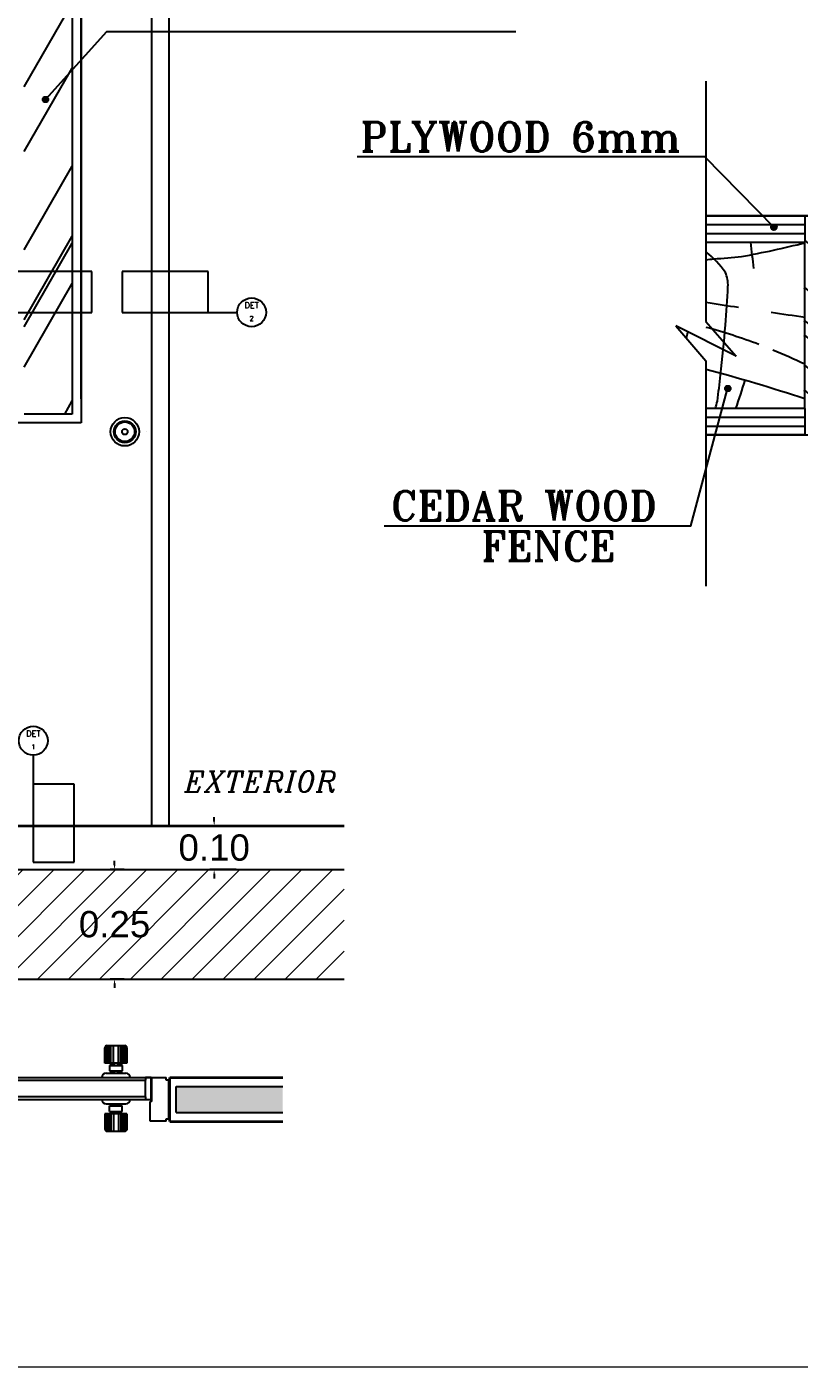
# Model space of a CAD drawing. Header units: inches. Extents: x -580639 to 179052, y 0 to 152898.
# Drawn here: x 131989 to 139926, y 129064 to 142840 of the extents above; entities that cross this region are included whole.
import ezdxf
from ezdxf.enums import TextEntityAlignment as Align

# ---------------------------------------------------------------- set-up
doc = ezdxf.new("R2010")
doc.units = ezdxf.units.IN
doc.header["$LTSCALE"] = 500
doc.header["$MEASUREMENT"] = 0
for name, pattern in [('ACAD_ISO03W100', [30, 12, -18]), ('DASHED2', [0.375, 0.25, -0.125]), ('HIDDEN2', [0.1875, 0.125, -0.0625])]:
    doc.linetypes.add(name, pattern=pattern)
for name, color, linetype in [('01', 1, 'Continuous'), ('02', 5, 'Continuous'), ('03', 3, 'Continuous'), ('2', 2, 'Continuous'), ('A-DETL-IDEN', 91, 'Continuous'), ('A-DETL-IDEN-RCTG', 53, 'DASHED2'), ('ACHURADOS', 8, 'Continuous'), ('BHATCH', 22, 'Continuous'), ('DIMEN1', 6, 'Continuous'), ('MUROS', 5, 'Continuous'), ('MUROS-09', 3, 'Continuous'), ('OPEN', 4, 'Continuous'), ('PROYECCIONES', 1, 'HIDDEN2'), ('texturas', 8, 'Continuous')]:
    doc.layers.add(name, color=color, linetype=linetype)
for name, color, linetype, lineweight in [('A-wall', 52, 'Continuous', 35), ('DIM', 8, 'Continuous', 18), ('HATCH', 11, 'Continuous', 9)]:
    doc.layers.add(name, color=color, linetype=linetype, lineweight=lineweight)
doc.styles.add('ITALICC', font='ITALICC.shx', dxfattribs={"oblique": 12.5, "height": 0.2})
doc.styles.add('LEROY140', font='SIMPLEX.SHX', dxfattribs={"height": 3.5})
doc.styles.add('Leroy80', font='simplex.shx', dxfattribs={"height": 200})
doc.styles.add('ROMANT', font='romant.shx')
doc.styles.get("Standard").update_dxf_attribs({"font": 'arial.ttf'})
doc.dimstyles.get("Standard").update_dxf_attribs({"dimtxt": 0.18, "dimasz": 0.18, "dimexe": 0.18, "dimexo": 0.0625, "dimgap": 0.09, "dimtad": 0, "dimtih": 1, "dimtoh": 1, "dimdec": 4, "dimzin": 0, "dimdsep": 46, "dimtxsty": 'Standard', "dimcen": 0.09, "dimadec": 0, "dimazin": 0, "dimtfac": 1, "dimtdec": 4, "dimtofl": 0, "dimtmove": 0, "dimatfit": 3, "dimfxl": 1, "dimtolj": 1, "dimtzin": 0, "dimarcsym": 0})

# ---------------------------------------------------------------- blocks, each defined once
blk = doc.blocks.new('*D1638')
at = {"layer": 'Defpoints', "color": 0, "linetype": 'ACAD_ISO03W100', "ltscale": 15, "transparency": 16777216}
for p in [(1333.90716, 275.8823), (1333.90716, 275.7823), (1333.91411, 275.7823)]:
    blk.add_point(p, dxfattribs=at)
at = {"layer": 'DIMEN1', "color": 0, "linetype": 'Continuous', "lineweight": -2, "ltscale": 15, "transparency": 16777216}
for p, q in [((1333.91411, 275.8853), (1333.91411, 275.8883)), ((1333.90816, 275.8823), (1333.91611, 275.8823)), ((1333.90816, 275.7823), (1333.91611, 275.7823)), ((1333.91411, 275.7793), (1333.91411, 275.7763))]:
    blk.add_line(p, q, dxfattribs=at)
at = {"layer": 'DIMEN1', "color": 0, "linetype": 'ACAD_ISO03W100', "ltscale": 15, "transparency": 16777216}
for points in [[(1333.91361, 275.8853), (1333.91461, 275.8853), (1333.91411, 275.8823)], [(1333.91361, 275.7793), (1333.91461, 275.7793), (1333.91411, 275.7823)]]:
    blk.add_solid(points, dxfattribs=at)
at = {"layer": 'DIMEN1', "color": 0, "linetype": 'ACAD_ISO03W100', "ltscale": 15, "transparency": 16777216, "insert": (1333.91411, 275.8323), "char_height": 0.006, "attachment_point": 5}
blk.add_mtext('\\A1;0.10', dxfattribs=at)
blk = doc.blocks.new('*D1633')
at = {"layer": 'Defpoints', "color": 0, "ltscale": 15, "transparency": 16777216}
for p in [(1324.7079, 277.386), (1323.71, 275.186), (1324.7079, 275.186)]:
    blk.add_point(p, dxfattribs=at)
at = {"layer": 'DIMEN1', "color": 0, "linetype": 'Continuous', "lineweight": -2, "ltscale": 15, "transparency": 16777216}
for p, q in [((1324.6979, 277.386), (1323.7, 277.386)), ((1323.71, 277.376), (1323.71, 276.4566)), ((1323.71, 275.196), (1323.71, 276.2154)), ((1324.6979, 275.186), (1323.7, 275.186))]:
    blk.add_line(p, q, dxfattribs=at)
at = {"layer": 'DIMEN1', "color": 0, "ltscale": 15, "transparency": 16777216}
for points in [[(1323.7084, 277.376), (1323.7117, 277.376), (1323.71, 277.386)], [(1323.7084, 275.196), (1323.7117, 275.196), (1323.71, 275.186)]]:
    blk.add_solid(points, dxfattribs=at)
at = {"layer": 'DIMEN1', "ltscale": 15, "transparency": 16777216, "insert": (1323.71, 276.336), "char_height": 0.06, "attachment_point": 5}
blk.add_mtext('\\A1;2.20', dxfattribs=at)
blk = doc.blocks.new('*D1635')
at = {"layer": 'Defpoints', "color": 0, "ltscale": 15, "transparency": 16777216}
for p in [(1324.8714, 275.186), (1324.8112, 275.086), (1324.8714, 275.086)]:
    blk.add_point(p, dxfattribs=at)
at = {"layer": 'DIMEN1', "color": 0, "linetype": 'Continuous', "lineweight": -2, "ltscale": 15, "transparency": 16777216}
for p, q in [((1324.8112, 275.196), (1324.8112, 275.206)), ((1324.8614, 275.186), (1324.8012, 275.186)), ((1324.8614, 275.086), (1324.8012, 275.086)), ((1324.8112, 275.076), (1324.8112, 275.066))]:
    blk.add_line(p, q, dxfattribs=at)
at = {"layer": 'DIMEN1', "color": 0, "ltscale": 15, "transparency": 16777216}
for points in [[(1324.8095, 275.196), (1324.8128, 275.196), (1324.8112, 275.186)], [(1324.8095, 275.076), (1324.8128, 275.076), (1324.8112, 275.086)]]:
    blk.add_solid(points, dxfattribs=at)
at = {"layer": 'DIMEN1', "ltscale": 15, "transparency": 16777216, "insert": (1324.8112, 275.136), "char_height": 0.06, "attachment_point": 5}
blk.add_mtext('\\A1;0.10', dxfattribs=at)
blk = doc.blocks.new('*D1636')
at = {"layer": 'Defpoints', "color": 0, "ltscale": 15, "transparency": 16777216}
for p in [(1324.6156, 275.086), (1324.5837, 274.836), (1324.6156, 274.836)]:
    blk.add_point(p, dxfattribs=at)
at = {"layer": 'DIMEN1', "color": 0, "linetype": 'Continuous', "lineweight": -2, "ltscale": 15, "transparency": 16777216}
for p, q in [((1324.6056, 275.086), (1324.5737, 275.086)), ((1324.5837, 275.096), (1324.5837, 275.106)), ((1324.6056, 274.836), (1324.5737, 274.836)), ((1324.5837, 274.826), (1324.5837, 274.816))]:
    blk.add_line(p, q, dxfattribs=at)
at = {"layer": 'DIMEN1', "color": 0, "ltscale": 15, "transparency": 16777216}
for points in [[(1324.582, 275.096), (1324.5853, 275.096), (1324.5837, 275.086)], [(1324.582, 274.826), (1324.5853, 274.826), (1324.5837, 274.836)]]:
    blk.add_solid(points, dxfattribs=at)
at = {"layer": 'DIMEN1', "ltscale": 15, "transparency": 16777216, "insert": (1324.5837, 274.961), "char_height": 0.06, "attachment_point": 5}
blk.add_mtext('\\A1;0.25', dxfattribs=at)
blk = doc.blocks.new('DETL-ID')
blk.add_circle((0, 0), 6)
at = {"color": 211, "style": 'Leroy80'}
for tag, p in [('MM', (0, -1.92)), ('CC', (0, -3.53)), ('LL', (0, -4.78))]:
    blk.add_attdef(tag, text='', height=2, dxfattribs=at).set_placement(p, align=Align.CENTER)
at = {"color": 42, "style": 'LEROY140'}
blk.add_attdef('M', text='', height=3.5, dxfattribs=at).set_placement((0, 1.61), align=Align.CENTER)
for tag, p in [('C', (0, 2.95)), ('L', (0, 0))]:
    blk.add_attdef(tag, text='', height=3.5, dxfattribs=at).set_placement(p, align=Align.MIDDLE)
at = {"layer": 'A-DETL-IDEN', "style": 'Leroy80'}
for tag, height, p in [('---', 1.2, (0.09, 0.12)), ('--', 1.19, (0.1, 1.04))]:
    blk.add_attdef(tag, text='', height=height, dxfattribs=at).set_placement(p, align=Align.MIDDLE)
blk = doc.blocks.new('DET2')
at = {"ltscale": 0.0005}
blk.add_line((1333.90716, 275.7823), (1333.90716, 275.8823), dxfattribs=at)
at = {"ltscale": 15}
for p, q in [((1333.90716, 275.8823), (1333.98327, 275.8823)), ((1333.90716, 275.7823), (1333.98327, 275.7823))]:
    blk.add_line(p, q, dxfattribs=at)
at = {"layer": '01', "ltscale": 0.0005}
for p, q in [((1333.82903, 275.91326), (1333.82903, 275.85836)), ((1333.82903, 275.85836), (1333.83592, 275.85041)), ((1333.82213, 275.85734), (1333.82903, 275.8494)), ((1333.83592, 275.85041), (1333.82213, 275.85734)), ((1333.82903, 275.8494), (1333.82903, 275.79789))]:
    blk.add_line(p, q, dxfattribs=at)
at = {"layer": '01', "color": 5, "ltscale": 0.0005}
blk.add_line((1333.92216, 275.8023), (1333.92216, 275.8623), dxfattribs=at)
at = {"layer": '03'}
for p, q in [((1333.86662, 275.82768), (1333.86662, 275.88248)), ((1333.86662, 275.88248), (1333.89907, 275.88248)), ((1333.89907, 275.87613), (1333.89907, 275.88248)), ((1333.90542, 275.87613), (1333.89907, 275.87613)), ((1333.90542, 275.78848), (1333.90542, 275.87613)), ((1333.86662, 275.82768), (1333.86262, 275.82768)), ((1333.86262, 275.78248), (1333.86262, 275.82768)), ((1333.89907, 275.78248), (1333.89907, 275.78848)), ((1333.89907, 275.78848), (1333.90542, 275.78848)), ((1333.89907, 275.78248), (1333.86262, 275.78248))]:
    blk.add_line(p, q, dxfattribs=at)
at = {"layer": '03', "ltscale": 0.0005}
blk.add_line((1333.82903, 275.87648), (1333.85162, 275.87648), dxfattribs=at)
at = {"layer": '03', "ltscale": 0.02}
blk.add_line((1333.85162, 275.83848), (1333.82903, 275.83848), dxfattribs=at)
at = {"layer": '2', "ltscale": 0.02}
for p, q in [((1333.82903, 275.88248), (1333.86462, 275.88248)), ((1333.82903, 275.83248), (1333.86462, 275.83248))]:
    blk.add_line(p, q, dxfattribs=at)
at = {"layer": 'ACHURADOS'}
for points in [[(1333.90037, 275.79154, -0.008649), (1333.89715, 275.79588, -0.074707), (1333.89367, 275.80307, -0.009184), (1333.8874, 275.82464, -0.018202), (1333.88483, 275.83569, -0.041151), (1333.88205, 275.83198, 0.017217), (1333.88007, 275.84288, 0.015282), (1333.88524, 275.86214, 0.017321), (1333.87986, 275.8789, 0.004251), (1333.87854, 275.88248)], [(1333.89072, 275.87521, -0.002111), (1333.88955, 275.88248)], [(1333.90542, 275.86979, 0.028895), (1333.8947, 275.86706, 0.077467), (1333.88937, 275.8644, 0.000898), (1333.87899, 275.85701, -0.001772), (1333.88004, 275.85064, -0.00113), (1333.87147, 275.8446, 0.00076), (1333.86662, 275.84118)], [(1333.90112, 275.79799, -0.051614), (1333.89911, 275.80646, -0.00392), (1333.89699, 275.82379, -0.010551), (1333.89639, 275.83025, -0.161219), (1333.8958, 275.83355, 0.036545), (1333.89503, 275.84831, 0.012959), (1333.89259, 275.86438, -0.001039), (1333.89196, 275.86795)], [(1333.905, 275.79906, -0.003578), (1333.90414, 275.80552, -0.016879), (1333.90251, 275.82346, -0.00119), (1333.90198, 275.8334, 0.005178), (1333.90183, 275.83569, 0.011567), (1333.90097, 275.82379, -0.025028), (1333.90047, 275.82928, -0.016792), (1333.90042, 275.83778, 0.011354), (1333.90047, 275.85035, 0.000231), (1333.9002, 275.86497, 0.000015), (1333.90016, 275.86681)], [(1333.89907, 275.78711, -0.028392), (1333.89252, 275.79151, -0.116398), (1333.88687, 275.79831, -0.009696), (1333.87876, 275.81542, -0.015753), (1333.88463, 275.82549, -0.014974), (1333.87517, 275.83193, 0.012369), (1333.87034, 275.84492, 0.0024), (1333.86662, 275.85409)], [(1333.90542, 275.82463, 0.020644), (1333.89996, 275.8236, 0.011728), (1333.89613, 275.84226, 0.019885), (1333.88725, 275.83756, 0.022966), (1333.87994, 275.83284, 0.054835), (1333.8797, 275.82442, 0.080012), (1333.87617, 275.81981, 0.050301), (1333.87347, 275.81328, -0.023505), (1333.86844, 275.79905, -0.02577), (1333.86262, 275.78661)], [(1333.89907, 275.7829, -0.052129), (1333.89145, 275.78439, -0.185024), (1333.88483, 275.78947, -0.004801), (1333.87852, 275.79999, 0.005516), (1333.88259, 275.80986, 0.002539), (1333.87069, 275.82899, -0.003623), (1333.86662, 275.83557, -0.003623)], [(1333.90542, 275.81588, 0.013556), (1333.90335, 275.8154, 0.041988), (1333.90066, 275.81445, 0.018055), (1333.89452, 275.81141, 0.080305), (1333.89329, 275.81047, 0.022827), (1333.89122, 275.80806, -0.013233), (1333.88773, 275.80383, -0.015424), (1333.88381, 275.79959, 0.026387), (1333.88157, 275.79707, 0.129745), (1333.8806, 275.79485, -0.058259), (1333.87916, 275.78971, -0.047837), (1333.87753, 275.78661, -0.02365), (1333.88437, 275.78248)], [(1333.87923, 275.78248, -0.051043), (1333.87593, 275.78907, -0.049209), (1333.86262, 275.79836, -0.031222)], [(1333.90136, 275.79385, 0.003968), (1333.90115, 275.79364, 0.021645), (1333.89927, 275.79145, -0.01851), (1333.89707, 275.78888, -0.077089), (1333.8929, 275.78555, -0.063607), (1333.88548, 275.78248)]]:
    blk.add_lwpolyline(points, format="xyb", dxfattribs=at)
at = {"layer": 'DIMEN1', "color": 5, "ltscale": 15}
for p, q in [((1333.92216, 275.8623), (1333.98327, 275.8623)), ((1333.92216, 275.8023), (1333.98327, 275.8023))]:
    blk.add_line(p, q, dxfattribs=at)
at = {"layer": 'MUROS', "color": 2}
for p, q in [((1333.85162, 275.88248), (1333.82903, 275.88248)), ((1333.85162, 275.88248), (1333.85162, 275.87648)), ((1333.85162, 275.83848), (1333.85162, 275.83248)), ((1333.85162, 275.83248), (1333.82903, 275.83248))]:
    blk.add_line(p, q, dxfattribs=at)
blk.add_lwpolyline([(1333.85162, 275.83248), (1333.86462, 275.83248), (1333.86462, 275.88248), (1333.85162, 275.88248)], dxfattribs=at)
at = {"layer": 'MUROS-09'}
blk.add_line((1333.85162, 275.83848), (1333.85162, 275.87648), dxfattribs=at)
at = {"layer": 'PROYECCIONES', "ltscale": 0.02}
for p, q in [((1333.86262, 275.80873), (1333.86262, 275.82143)), ((1333.86262, 275.82143), (1333.86452, 275.82143)), ((1333.86452, 275.82143), (1333.96902, 275.82143)), ((1333.86452, 275.82143), (1333.86452, 275.80873)), ((1333.96902, 275.82143), (1333.96902, 275.80873)), ((1333.86485, 275.81825), (1333.96882, 275.81508)), ((1333.88445, 275.81771), (1333.87957, 275.8126)), ((1333.88134, 275.81779), (1333.88664, 275.81252)), ((1333.86452, 275.8119), (1333.96882, 275.81508)), ((1333.87778, 275.81761), (1333.88272, 275.81269)), ((1333.88114, 275.81752), (1333.8859, 275.81277)), ((1333.88425, 275.81743), (1333.88884, 275.81286)), ((1333.88806, 275.81733), (1333.89244, 275.81296)), ((1333.89094, 275.81725), (1333.89517, 275.81303)), ((1333.89404, 275.81716), (1333.89811, 275.81311)), ((1333.89757, 275.81706), (1333.90144, 275.81321)), ((1333.90074, 275.81697), (1333.90444, 275.81329)), ((1333.92344, 275.81634), (1333.92591, 275.81388)), ((1333.92687, 275.81625), (1333.92915, 275.81398)), ((1333.93014, 275.81615), (1333.93224, 275.81406)), ((1333.93369, 275.81606), (1333.9356, 275.81415)), ((1333.93667, 275.81597), (1333.93842, 275.81423)), ((1333.93994, 275.81588), (1333.94151, 275.81432)), ((1333.94349, 275.81578), (1333.94487, 275.81441)), ((1333.94647, 275.8157), (1333.94768, 275.81449)), ((1333.94974, 275.81561), (1333.95077, 275.81458)), ((1333.95329, 275.81551), (1333.95413, 275.81467)), ((1333.95748, 275.81545), (1333.95821, 275.81473)), ((1333.95944, 275.81539), (1333.96006, 275.81478)), ((1333.96153, 275.81534), (1333.96204, 275.81483)), ((1333.96359, 275.81528), (1333.96398, 275.81489)), ((1333.86452, 275.80873), (1333.86262, 275.80873)), ((1333.96902, 275.80873), (1333.86452, 275.80873))]:
    blk.add_line(p, q, dxfattribs=at)
at = {"layer": 'texturas', "ltscale": 0.0005}
for p, q in [((1333.82903, 275.88048), (1333.85162, 275.88048)), ((1333.82903, 275.87848), (1333.85162, 275.87848)), ((1333.82903, 275.83648), (1333.85162, 275.83648)), ((1333.82903, 275.83448), (1333.85162, 275.83448))]:
    blk.add_line(p, q, dxfattribs=at)
for points in [[(1333.82903, 275.87247, 0.003949), (1333.83082, 275.87267, 0.013583), (1333.83717, 275.87319, 0.015608), (1333.85162, 275.87634)], [(1333.83997, 275.87046, 0.010737), (1333.8396, 275.87343, -0.012649), (1333.8393, 275.87648)], [(1333.83117, 275.83848, 0.003835), (1333.83164, 275.84017, 0.00438), (1333.83236, 275.84616, 0.006907), (1333.83347, 275.85755, 0.00897), (1333.83405, 275.86633, 0.11597), (1333.83345, 275.86955, 0.065305), (1333.82903, 275.87428, 0.065305)], [(1333.82903, 275.86278, 0.001917), (1333.83645, 275.8616, 0.001917)], [(1333.8439, 275.86047, 0.001987), (1333.85162, 275.85936)], [(1333.82454, 275.85457, 0.002009), (1333.82485, 275.85591, 0.000138), (1333.82486, 275.85597, 0.000138)], [(1333.82903, 275.8571, -0.024337), (1333.84112, 275.85317, -0.024337)], [(1333.84428, 275.85192, -0.015358), (1333.85162, 275.84865)], [(1333.82903, 275.84749, -0.014363), (1333.85162, 275.84075)], [(1333.83582, 275.83848, 0.024662), (1333.83794, 275.84502, 0.024662)]]:
    blk.add_lwpolyline(points, format="xyb", dxfattribs=at)
for points, knots in [([(1333.85263, 275.88248), (1333.85282, 275.88219), (1333.85402, 275.88045), (1333.86284, 275.87989), (1333.86401, 275.87782), (1333.86462, 275.87655)], [0.002547871, 0.002547871, 0.002547871, 0.002547871, 0.003153416, 0.00626116, 0.010116163, 0.010116163, 0.010116163, 0.010116163]), ([(1333.85162, 275.87682), (1333.85199, 275.87659), (1333.85508, 275.87348), (1333.86242, 275.8718), (1333.86317, 275.86859), (1333.86414, 275.8668), (1333.86462, 275.86602)], [0.00082355, 0.00082355, 0.00082355, 0.00082355, 0.00334806, 0.00621869, 0.00952214, 0.01230689, 0.01230689, 0.01230689, 0.01230689]), ([(1333.85162, 275.86581), (1333.85108, 275.86679), (1333.85438, 275.86284), (1333.86242, 275.861), (1333.86305, 275.85831), (1333.8637, 275.85688), (1333.86391, 275.85648)], [0, 0, 0, 0, 0.00334806, 0.00621869, 0.00952214, 0.01084973, 0.01084973, 0.01084973, 0.01084973]), ([(1333.85162, 275.85493), (1333.85108, 275.85591), (1333.85438, 275.85197), (1333.86242, 275.85012), (1333.86317, 275.84691), (1333.86414, 275.84513), (1333.86462, 275.84434)], [0, 0, 0, 0, 0.00334806, 0.00621869, 0.00952214, 0.01230689, 0.01230689, 0.01230689, 0.01230689]), ([(1333.85162, 275.84808), (1333.85108, 275.84906), (1333.85438, 275.84512), (1333.86242, 275.84327), (1333.86317, 275.84006), (1333.86414, 275.83828), (1333.86462, 275.83749)], [0, 0, 0, 0, 0.00334806, 0.00621869, 0.00952214, 0.01230689, 0.01230689, 0.01230689, 0.01230689]), ([(1333.86299, 275.85115), (1333.86312, 275.85083), (1333.86354, 275.84958), (1333.86414, 275.84848), (1333.86462, 275.84769)], [0.008559392, 0.008559392, 0.008559392, 0.008559392, 0.009522143, 0.012306893, 0.012306893, 0.012306893, 0.012306893]), ([(1333.85864, 275.8384), (1333.85956, 275.83807), (1333.86255, 275.83698), (1333.8631, 275.83463), (1333.86388, 275.83304), (1333.8642, 275.83248)], [0.004919667, 0.004919667, 0.004919667, 0.004919667, 0.006218686, 0.009522143, 0.011473321, 0.011473321, 0.011473321, 0.011473321])]:
    blk.add_open_spline(points, degree=3, knots=knots, dxfattribs=at)
for points in [[(1333.85162, 275.85828), (1333.85118, 275.85908), (1333.85229, 275.85781), (1333.85399, 275.85659)], [(1333.85162, 275.84235), (1333.8513, 275.84293), (1333.8518, 275.84242), (1333.85274, 275.84163)]]:
    blk.add_open_spline(points, degree=3, dxfattribs=at)
at = {"layer": 'DIMEN1', "linetype": 'ACAD_ISO03W100', "ltscale": 15}
dim = blk.add_linear_dim(base=(1333.91411, 275.7823), p1=(1333.90716, 275.8823), p2=(1333.90716, 275.7823), angle=90, dimstyle='Standard', override={"dimscale": 1, "dimtxt": 0.006, "dimasz": 0.003, "dimexe": 0.002, "dimexo": 0.001, "dimdle": 0.01, "dimfxl": 0.004, "dimarcsym": 2}, dxfattribs=at)
dim.commit()
dim.dimension.update_dxf_attribs({"geometry": '*D1638', "text_midpoint": (1333.91411, 275.8323), "dimtype": 128})
blk = doc.blocks.new('DOOR')
at = {"linetype": 'ACAD_ISO03W100', "ltscale": 15}
h = blk.add_hatch(dxfattribs=at)
h.set_pattern_fill('AR-CONC', color=253, scale=0.006, style=0)
h.set_pattern_definition([(50, (0, 0), (0.043035611, -0.0037651281), [0.0045, -0.0495]), (355, (0, 0), (-0.00832508, 0.045131528), [0.0036, -0.0396]), (100.4514, (0.003586, -0.000314), (0.0347105629, 0.0413663725), [0.0038244114, -0.0420685267]), (46.1842, (0, 0.012), (0.064034463, -0.0099311409), [0.00675, -0.07425]), (96.6356, (0.005336, 0.01117), (0.0560797623, 0.0584470723), [0.0057366173, -0.06310278]), (351.1842, (0, 0.012), (0.0560797167, 0.058447116), [0.0054, -0.0594]), (21, (0.006, 0.009), (0.0358144231, -0.0241571334), [0.0045, -0.0495]), (326, (0.006, 0.009), (0.0145989199, 0.0435090027), [0.0036, -0.0396]), (71.4514, (0.008985, 0.006987), (0.0504133577, 0.0193518298), [0.0038244114, -0.0420685267]), (37.5, (0, 0), (0.00072959132, 0.01997363123), [0, -0.03912, 0, -0.0402, 0, -0.03975]), (7.5, (0, 0), (0.01578417225, 0.0236647027), [0, -0.02292, 0, -0.03822, 0, -0.01515]), (327.5, (-0.01338, 0), (0.03202934617, -0.0013532923), [0, -0.015, 0, -0.0468, 0, -0.0621]), (317.5, (-0.01938, 0), (0.03499117016, 0.00600629894), [0, -0.0195, 0, -0.03108, 0, -0.0441])])
h.paths.add_polyline_path([(1324.72467, 274.53098), (1324.96762, 274.53098), (1324.96762, 274.59098), (1324.72467, 274.59098)])
h.paths.add_polyline_path([(1323.79118, 274.59098), (1323.54823, 274.59098), (1323.54823, 274.53098), (1323.79118, 274.53098)])
at = {"layer": 'HATCH', "ltscale": 15}
h = blk.add_hatch(dxfattribs=at)
h.set_pattern_fill('ANSI31', color=256, scale=0.4, angle=180, style=0)
h.paths.add_polyline_path([(1324.2812, 275.08599), (1324.13678, 275.08599), (1324.2812, 275.03599)], flags=17)
h.paths.add_polyline_path([(1325.10792, 274.83599), (1325.10792, 275.08599), (1324.2812, 275.08599), (1324.2812, 275.03599), (1324.13678, 275.08599), (1323.40792, 275.08599), (1323.40792, 274.83599)])
h.paths.add_polyline_path([(1324.77367, 275.04611), (1324.77367, 275.22587), (1324.84867, 275.22587), (1324.84867, 275.04611)], flags=9)
h.paths.add_polyline_path([(1324.54617, 274.87111), (1324.54617, 275.05087), (1324.62117, 275.05087), (1324.62117, 274.87111)], flags=24)
at = {"layer": 'OPEN', "ltscale": 15}
h = blk.add_hatch(dxfattribs=at)
h.set_pattern_fill('AR-RROOF', color=171, scale=0.2, angle=60, style=0)
h.set_pattern_definition([(60, (-7.06242, 0.83309), (0.04679492, 0.481051178), [3, -0.4, 1, -0.2]), (60, (-7.01602, 1.11345), (-0.33036276, -0.04020508), [0.6, -0.066, 1.2, -0.15]), (60, (-7.15965, 1.00469), (0.403952596, 0.96766642), [1.6, -0.28, 0.8, -0.2])])
h.paths.add_polyline_path([(1324.48712, 277.16519), (1324.37712, 277.16519), (1324.37712, 276.45197), (1324.48712, 276.45197)])
h.paths.add_polyline_path([(1324.48712, 276.45197), (1324.37712, 276.45197), (1324.37712, 276.35869), (1324.48712, 276.35869)])
h.paths.add_polyline_path([(1324.48712, 276.35869), (1324.37712, 276.35869), (1324.37712, 276.12636), (1324.48712, 276.12636)])
at = {"layer": '01', "ltscale": 0.0005}
for p, q in [((1324.48712, 277.16519), (1324.48712, 276.12636)), ((1324.50712, 277.18519), (1324.50712, 276.10599)), ((1324.48712, 276.12636), (1324.37712, 276.12636)), ((1324.50712, 276.10599), (1324.35712, 276.10599))]:
    blk.add_line(p, q, dxfattribs=at)
for radius in [0.0325, 0.025, 0.02236, 0.00641]:
    blk.add_circle((1324.60712, 276.08599), radius, dxfattribs=at)
at = {"layer": '02', "color": 5, "ltscale": 0.0005}
for p, q in [((1324.70792, 277.38599), (1324.70792, 275.18599)), ((1324.66792, 277.34599), (1324.66792, 275.18599))]:
    blk.add_line(p, q, dxfattribs=at)
at = {"layer": '03', "ltscale": 0.0005}
blk.add_line((1323.93042, 274.60516), (1324.65412, 274.60516), dxfattribs=at)
at = {"layer": '03', "ltscale": 0.02}
blk.add_line((1324.65412, 274.56716), (1323.93042, 274.56716), dxfattribs=at)
at = {"layer": '2', "ltscale": 0.02}
for p, q in [((1323.85192, 274.61116), (1324.66712, 274.61116)), ((1324.66912, 274.55636), (1324.66912, 274.61116)), ((1324.66912, 274.61116), (1324.70157, 274.61116)), ((1324.70157, 274.60481), (1324.70157, 274.61116)), ((1324.70792, 274.60481), (1324.70157, 274.60481)), ((1324.70792, 274.51716), (1324.70792, 274.60481)), ((1323.84992, 274.56116), (1324.65412, 274.56116)), ((1324.66912, 274.55636), (1324.66512, 274.55636)), ((1324.66512, 274.51116), (1324.66512, 274.55636)), ((1324.70157, 274.51116), (1324.66512, 274.51116)), ((1324.70157, 274.51116), (1324.70157, 274.51716)), ((1324.70157, 274.51716), (1324.70792, 274.51716))]:
    blk.add_line(p, q, dxfattribs=at)
at = {"layer": 'A-DETL-IDEN', "color": 223}
for p, q in [((1324.79743, 276.35869), (1324.8637, 276.35869)), ((1324.3981, 275.34739), (1324.3981, 275.28112))]:
    blk.add_line(p, q, dxfattribs=at)
at = {"layer": 'A-DETL-IDEN-RCTG'}
for points in [[(1324.27835, 276.35869), (1324.53199, 276.35869), (1324.53199, 276.45197), (1324.27835, 276.45197)], [(1324.60107, 276.35869), (1324.79743, 276.35869), (1324.79743, 276.45197), (1324.60107, 276.45197)], [(1324.3981, 275.28112), (1324.3981, 275.10336), (1324.49138, 275.10336), (1324.49138, 275.28112)]]:
    blk.add_lwpolyline(points, close=True, dxfattribs=at)
at = {"layer": 'A-wall', "color": 3, "ltscale": 15}
blk.add_line((1323.40792, 275.18599), (1325.10792, 275.18599), dxfattribs=at)
at = {"layer": 'A-wall', "ltscale": 0.0005}
blk.add_line((1324.70967, 274.51098), (1324.70967, 274.61098), dxfattribs=at)
at = {"layer": 'A-wall', "ltscale": 15}
for p, q in [((1324.70967, 274.61098), (1324.96762, 274.61098)), ((1324.70967, 274.51098), (1324.96762, 274.51098))]:
    blk.add_line(p, q, dxfattribs=at)
at = {"layer": 'BHATCH', "ltscale": 15}
for p, q in [((1323.40792, 275.08599), (1325.10792, 275.08599)), ((1323.40792, 274.83599), (1325.10792, 274.83599))]:
    blk.add_line(p, q, dxfattribs=at)
at = {"layer": 'MUROS', "color": 2}
for p, q in [((1324.65412, 274.61116), (1324.65412, 274.60516)), ((1324.65412, 274.56716), (1324.65412, 274.56116))]:
    blk.add_line(p, q, dxfattribs=at)
at = {"layer": 'MUROS', "color": 3}
for p, q in [((1324.72467, 274.53098), (1324.72467, 274.59098)), ((1324.72467, 274.59098), (1324.96762, 274.59098)), ((1324.72467, 274.53098), (1324.96762, 274.53098))]:
    blk.add_line(p, q, dxfattribs=at)
at = {"layer": 'MUROS', "color": 2}
blk.add_lwpolyline([(1324.65412, 274.56116), (1324.66712, 274.56116), (1324.66712, 274.61116), (1324.65412, 274.61116)], dxfattribs=at)
at = {"layer": 'MUROS-09'}
blk.add_line((1324.65412, 274.56716), (1324.65412, 274.60516), dxfattribs=at)
at = {"layer": 'PROYECCIONES', "ltscale": 0.02}
blk.add_line((1324.50712, 276.16099), (1324.50712, 277.18279), dxfattribs=at)
at = {"layer": 'texturas', "ltscale": 0.0005}
blk.add_line((1324.65712, 276.08599), (1324.65712, 276.08599), dxfattribs=at)
at = {"layer": 'texturas'}
for p, q in [((1324.5618, 274.64392), (1324.5618, 274.67892)), ((1324.5621, 274.64392), (1324.5621, 274.68061)), ((1324.56263, 274.64392), (1324.56263, 274.68168)), ((1324.56354, 274.64392), (1324.56354, 274.68271)), ((1324.56445, 274.64392), (1324.56445, 274.68333)), ((1324.56572, 274.64392), (1324.56572, 274.6838)), ((1324.5668, 274.68392), (1324.6068, 274.68392)), ((1324.56754, 274.64392), (1324.56754, 274.68392)), ((1324.57099, 274.64392), (1324.57099, 274.68392)), ((1324.57534, 274.64392), (1324.57534, 274.68392)), ((1324.58097, 274.64392), (1324.58097, 274.68392)), ((1324.59264, 274.64392), (1324.59264, 274.68392)), ((1324.59827, 274.64392), (1324.59827, 274.68392)), ((1324.60262, 274.64392), (1324.60262, 274.68392)), ((1324.60607, 274.64392), (1324.60607, 274.68392)), ((1324.60788, 274.64392), (1324.60788, 274.6838)), ((1324.60916, 274.64392), (1324.60916, 274.68333)), ((1324.61006, 274.64392), (1324.61006, 274.68271)), ((1324.61097, 274.64392), (1324.61097, 274.68168)), ((1324.61151, 274.64392), (1324.61151, 274.68061)), ((1324.6118, 274.67892), (1324.6118, 274.64392)), ((1324.6118, 274.64392), (1324.5618, 274.64392)), ((1324.57224, 274.63866), (1324.57224, 274.62616)), ((1324.57224, 274.63866), (1324.60137, 274.63866)), ((1324.57224, 274.62616), (1324.60137, 274.62616)), ((1324.5743, 274.64392), (1324.5743, 274.63866)), ((1324.5743, 274.62616), (1324.5743, 274.62116)), ((1324.57447, 274.64392), (1324.57447, 274.63866)), ((1324.57447, 274.62616), (1324.57447, 274.62116)), ((1324.57469, 274.64392), (1324.57469, 274.63866)), ((1324.57469, 274.62616), (1324.57469, 274.62116)), ((1324.57509, 274.64392), (1324.57509, 274.63866)), ((1324.57509, 274.62616), (1324.57509, 274.62116)), ((1324.57552, 274.64392), (1324.57552, 274.63866)), ((1324.57552, 274.62616), (1324.57552, 274.62116)), ((1324.57632, 274.64392), (1324.57632, 274.63866)), ((1324.57632, 274.62616), (1324.57632, 274.62116)), ((1324.57743, 274.64392), (1324.57743, 274.63866)), ((1324.57743, 274.62616), (1324.57743, 274.62116)), ((1324.57886, 274.64392), (1324.57886, 274.63866)), ((1324.57886, 274.62616), (1324.57886, 274.62116)), ((1324.58062, 274.64392), (1324.58062, 274.63866)), ((1324.58062, 274.62616), (1324.58062, 274.62116)), ((1324.58316, 274.64392), (1324.58316, 274.63866)), ((1324.58316, 274.62616), (1324.58316, 274.62116)), ((1324.59044, 274.64392), (1324.59044, 274.63866)), ((1324.59044, 274.62616), (1324.59044, 274.62116)), ((1324.59299, 274.64392), (1324.59299, 274.63866)), ((1324.59299, 274.62616), (1324.59299, 274.62116)), ((1324.59474, 274.64392), (1324.59474, 274.63866)), ((1324.59474, 274.62616), (1324.59474, 274.62116)), ((1324.59617, 274.64392), (1324.59617, 274.63866)), ((1324.59617, 274.62616), (1324.59617, 274.62116)), ((1324.59729, 274.64392), (1324.59729, 274.63866)), ((1324.59729, 274.62616), (1324.59729, 274.62116)), ((1324.59809, 274.64392), (1324.59809, 274.63866)), ((1324.59809, 274.62616), (1324.59809, 274.62116)), ((1324.59852, 274.64392), (1324.59852, 274.63866)), ((1324.59852, 274.62616), (1324.59852, 274.62116)), ((1324.59892, 274.64392), (1324.59892, 274.63866)), ((1324.59892, 274.62616), (1324.59892, 274.62116)), ((1324.59913, 274.64392), (1324.59913, 274.63866)), ((1324.59913, 274.62616), (1324.59913, 274.62116)), ((1324.5993, 274.64392), (1324.5993, 274.63866)), ((1324.5993, 274.62616), (1324.5993, 274.62116)), ((1324.60137, 274.63866), (1324.60137, 274.62616)), ((1324.5543, 274.61116), (1324.6193, 274.61116)), ((1324.5643, 274.62116), (1324.6093, 274.62116)), ((1324.58412, 274.61137), (1324.58412, 274.61137)), ((1324.5543, 274.56116), (1324.6193, 274.56116)), ((1324.5643, 274.55116), (1324.6093, 274.55116)), ((1324.57224, 274.53366), (1324.57224, 274.54616)), ((1324.57224, 274.54616), (1324.60137, 274.54616)), ((1324.57224, 274.53366), (1324.60137, 274.53366)), ((1324.5743, 274.54616), (1324.5743, 274.55116)), ((1324.5743, 274.5284), (1324.5743, 274.53366)), ((1324.57447, 274.54616), (1324.57447, 274.55116)), ((1324.57447, 274.5284), (1324.57447, 274.53366)), ((1324.57469, 274.54616), (1324.57469, 274.55116)), ((1324.57469, 274.5284), (1324.57469, 274.53366)), ((1324.57509, 274.54616), (1324.57509, 274.55116)), ((1324.57509, 274.5284), (1324.57509, 274.53366)), ((1324.57552, 274.54616), (1324.57552, 274.55116)), ((1324.57552, 274.5284), (1324.57552, 274.53366)), ((1324.57632, 274.54616), (1324.57632, 274.55116)), ((1324.57632, 274.5284), (1324.57632, 274.53366)), ((1324.57743, 274.54616), (1324.57743, 274.55116)), ((1324.57743, 274.5284), (1324.57743, 274.53366)), ((1324.57886, 274.54616), (1324.57886, 274.55116)), ((1324.57886, 274.5284), (1324.57886, 274.53366)), ((1324.58062, 274.54616), (1324.58062, 274.55116)), ((1324.58062, 274.5284), (1324.58062, 274.53366)), ((1324.58316, 274.54616), (1324.58316, 274.55116)), ((1324.58316, 274.5284), (1324.58316, 274.53366)), ((1324.59044, 274.54616), (1324.59044, 274.55116)), ((1324.59044, 274.5284), (1324.59044, 274.53366)), ((1324.59299, 274.54616), (1324.59299, 274.55116)), ((1324.59299, 274.5284), (1324.59299, 274.53366)), ((1324.59474, 274.54616), (1324.59474, 274.55116)), ((1324.59474, 274.5284), (1324.59474, 274.53366)), ((1324.59617, 274.54616), (1324.59617, 274.55116)), ((1324.59617, 274.5284), (1324.59617, 274.53366)), ((1324.59729, 274.54616), (1324.59729, 274.55116)), ((1324.59729, 274.5284), (1324.59729, 274.53366)), ((1324.59809, 274.54616), (1324.59809, 274.55116)), ((1324.59809, 274.5284), (1324.59809, 274.53366)), ((1324.59852, 274.54616), (1324.59852, 274.55116)), ((1324.59852, 274.5284), (1324.59852, 274.53366)), ((1324.59892, 274.54616), (1324.59892, 274.55116)), ((1324.59892, 274.5284), (1324.59892, 274.53366)), ((1324.59913, 274.54616), (1324.59913, 274.55116)), ((1324.59913, 274.5284), (1324.59913, 274.53366)), ((1324.5993, 274.54616), (1324.5993, 274.55116)), ((1324.5993, 274.5284), (1324.5993, 274.53366)), ((1324.60137, 274.53366), (1324.60137, 274.54616)), ((1324.5618, 274.5284), (1324.5618, 274.4934)), ((1324.6118, 274.5284), (1324.5618, 274.5284)), ((1324.5621, 274.5284), (1324.5621, 274.4917)), ((1324.56263, 274.5284), (1324.56263, 274.49064)), ((1324.56354, 274.5284), (1324.56354, 274.48961)), ((1324.56445, 274.5284), (1324.56445, 274.48899)), ((1324.56572, 274.5284), (1324.56572, 274.48852)), ((1324.56754, 274.5284), (1324.56754, 274.4884)), ((1324.57099, 274.5284), (1324.57099, 274.4884)), ((1324.57534, 274.5284), (1324.57534, 274.4884)), ((1324.58097, 274.5284), (1324.58097, 274.4884)), ((1324.59264, 274.5284), (1324.59264, 274.4884)), ((1324.59827, 274.5284), (1324.59827, 274.4884)), ((1324.60262, 274.5284), (1324.60262, 274.4884)), ((1324.60607, 274.5284), (1324.60607, 274.4884)), ((1324.60788, 274.5284), (1324.60788, 274.48852)), ((1324.60916, 274.5284), (1324.60916, 274.48899)), ((1324.61006, 274.5284), (1324.61006, 274.48961)), ((1324.61097, 274.5284), (1324.61097, 274.49064)), ((1324.61151, 274.5284), (1324.61151, 274.4917)), ((1324.6118, 274.4934), (1324.6118, 274.5284)), ((1324.5668, 274.4884), (1324.6068, 274.4884))]:
    blk.add_line(p, q, dxfattribs=at)
for centre, radius, start, end in [((1324.5668, 274.67892), 0.005, 90, 180), ((1324.6068, 274.67892), 0.005, 0, 90), ((1324.5643, 274.61116), 0.01, 90, 180), ((1324.6093, 274.61116), 0.01, 0, 90), ((1324.5643, 274.56116), 0.01, 180, 270), ((1324.6093, 274.56116), 0.01, 270, 360), ((1324.5668, 274.4934), 0.005, 180, 270), ((1324.6068, 274.4934), 0.005, 270, 0)]:
    blk.add_arc(centre, radius, start, end, dxfattribs=at)
at = {"layer": 'A-DETL-IDEN'}
ref = blk.add_blockref('DETL-ID', (1324.8967, 276.35869), dxfattribs=dict(at, xscale=0.005499999999995009, yscale=0.005499999999995009, zscale=0.005499999999995009))
ref.add_attrib('CC', '2', dxfattribs={"layer": '0', "color": 211, "height": 0.011, "style": 'Leroy80'}).set_placement((1324.8967, 276.33928), align=Align.CENTER)
ref.add_attrib('---', '%%u           %%u', dxfattribs={"height": 0.0066, "style": 'Leroy80'}).set_placement((1324.89722, 276.35935), align=Align.MIDDLE)
ref.add_attrib('C', 'DET', dxfattribs={"layer": '0', "color": 42, "height": 0.01375, "style": 'LEROY140'}).set_placement((1324.8967, 276.3749), align=Align.MIDDLE)
ref = blk.add_blockref('DETL-ID', (1324.3981, 275.38039), dxfattribs=dict(at, xscale=0.005499999999995009, yscale=0.005499999999995009, zscale=0.005499999999995009))
ref.add_attrib('CC', '1', dxfattribs={"layer": '0', "color": 211, "height": 0.011, "style": 'Leroy80'}).set_placement((1324.3981, 275.36098), align=Align.CENTER)
ref.add_attrib('---', '%%u           %%u', dxfattribs={"height": 0.0066, "style": 'Leroy80'}).set_placement((1324.39862, 275.38105), align=Align.MIDDLE)
ref.add_attrib('C', 'DET', dxfattribs={"layer": '0', "color": 42, "height": 0.01375, "style": 'LEROY140'}).set_placement((1324.3981, 275.39661), align=Align.MIDDLE)
at = {"layer": 'DIMEN1', "ltscale": 15}
for base, p1, p2, picture, middle in [((1323.71003, 275.18599), (1324.70792, 277.38599), (1324.70792, 275.18599), '*D1633', (1323.71003, 276.33599)), ((1324.81117, 275.08599), (1324.87145, 275.18599), (1324.87145, 275.08599), '*D1635', (1324.81117, 275.13599)), ((1324.58367, 274.83599), (1324.61564, 275.08599), (1324.61564, 274.83599), '*D1636', (1324.58367, 274.96099))]:
    dim = blk.add_linear_dim(base=base, p1=p1, p2=p2, angle=90, dimstyle='Standard', override={"dimscale": 1, "dimtxt": 0.06, "dimasz": 0.01, "dimexe": 0.01, "dimexo": 0.01, "dimdle": 0.01, "dimclrt": 256, "dimfxl": 0.02, "dimarcsym": 2}, dxfattribs=at)
    dim.commit()
    dim.dimension.update_dxf_attribs({"geometry": picture, "text_midpoint": middle, "dimtype": 128})

msp = doc.modelspace()

# ---------------------------------------------------------------- hatches: boundary and pattern name
at = {"layer": 'DIMEN1', "ltscale": 15}
h = msp.add_hatch(color=22, dxfattribs=at)
edge = h.paths.add_edge_path()
edge.add_arc((132180.937, 142092.555), 28.763, 0, 360)
h = msp.add_hatch(color=22, dxfattribs=at)
edge = h.paths.add_edge_path()
edge.add_arc((139665.996, 140780.039), 28.763, 0, 360)
h = msp.add_hatch(color=22, dxfattribs=at)
edge = h.paths.add_edge_path()
edge.add_arc((139192.699, 139122.478), 28.763, 0, 360)

# ---------------------------------------------------------------- linework, layer by layer
at = {"layer": 'DIM'}
msp.add_line((154763.791, 129064.21), (124852.087, 129064.21), dxfattribs=at)
at = {"layer": 'DIMEN1', "color": 22, "ltscale": 15}
for points in [[(137012.758, 142786.703), (132806.444, 142786.703), (132180.937, 142092.555)], [(135383.628, 141508.315), (138952.067, 141508.315), (139668.202, 140777.788)], [(135662.368, 137711.935), (138811.083, 137711.935), (139190.493, 139120.227)]]:
    msp.add_lwpolyline(points, dxfattribs=at)
for centre in [(132180.937, 142092.555), (139665.996, 140780.039), (139192.699, 139122.478)]:
    msp.add_circle(centre, 28.763, dxfattribs=at)

# ---------------------------------------------------------------- block references
at = {"xscale": 45000, "yscale": 45000, "zscale": 45000}
msp.add_blockref('DET2', (-59883337.893, -12273814.889, 0), dxfattribs=at)
at = {"layer": 'DIMEN1', "xscale": 4500, "yscale": 4500, "zscale": 4500}
msp.add_blockref('DOOR', (-5827735.813, -1103708.933), dxfattribs=at)

# ---------------------------------------------------------------- texts
at = {"layer": 'DIMEN1', "color": 22, "ltscale": 15}
for s, height, style, p in [('PLYWOOD 6mm', 300.80504, 'ROMANT', (135415.644, 141557.963)), ('CEDAR WOOD', 300.805, 'ROMANT', (135730.782, 137767.658, 0)), ('FENCE', 300.805, 'ROMANT', (136659.156, 137351.945)), ('EXTERIOR', 212.8381, 'ITALICC', (133610.83, 134977.088))]:
    msp.add_text(s, height=height, dxfattribs=dict(at, style=style)).set_placement(p)

doc.saveas('drawing.dxf')
